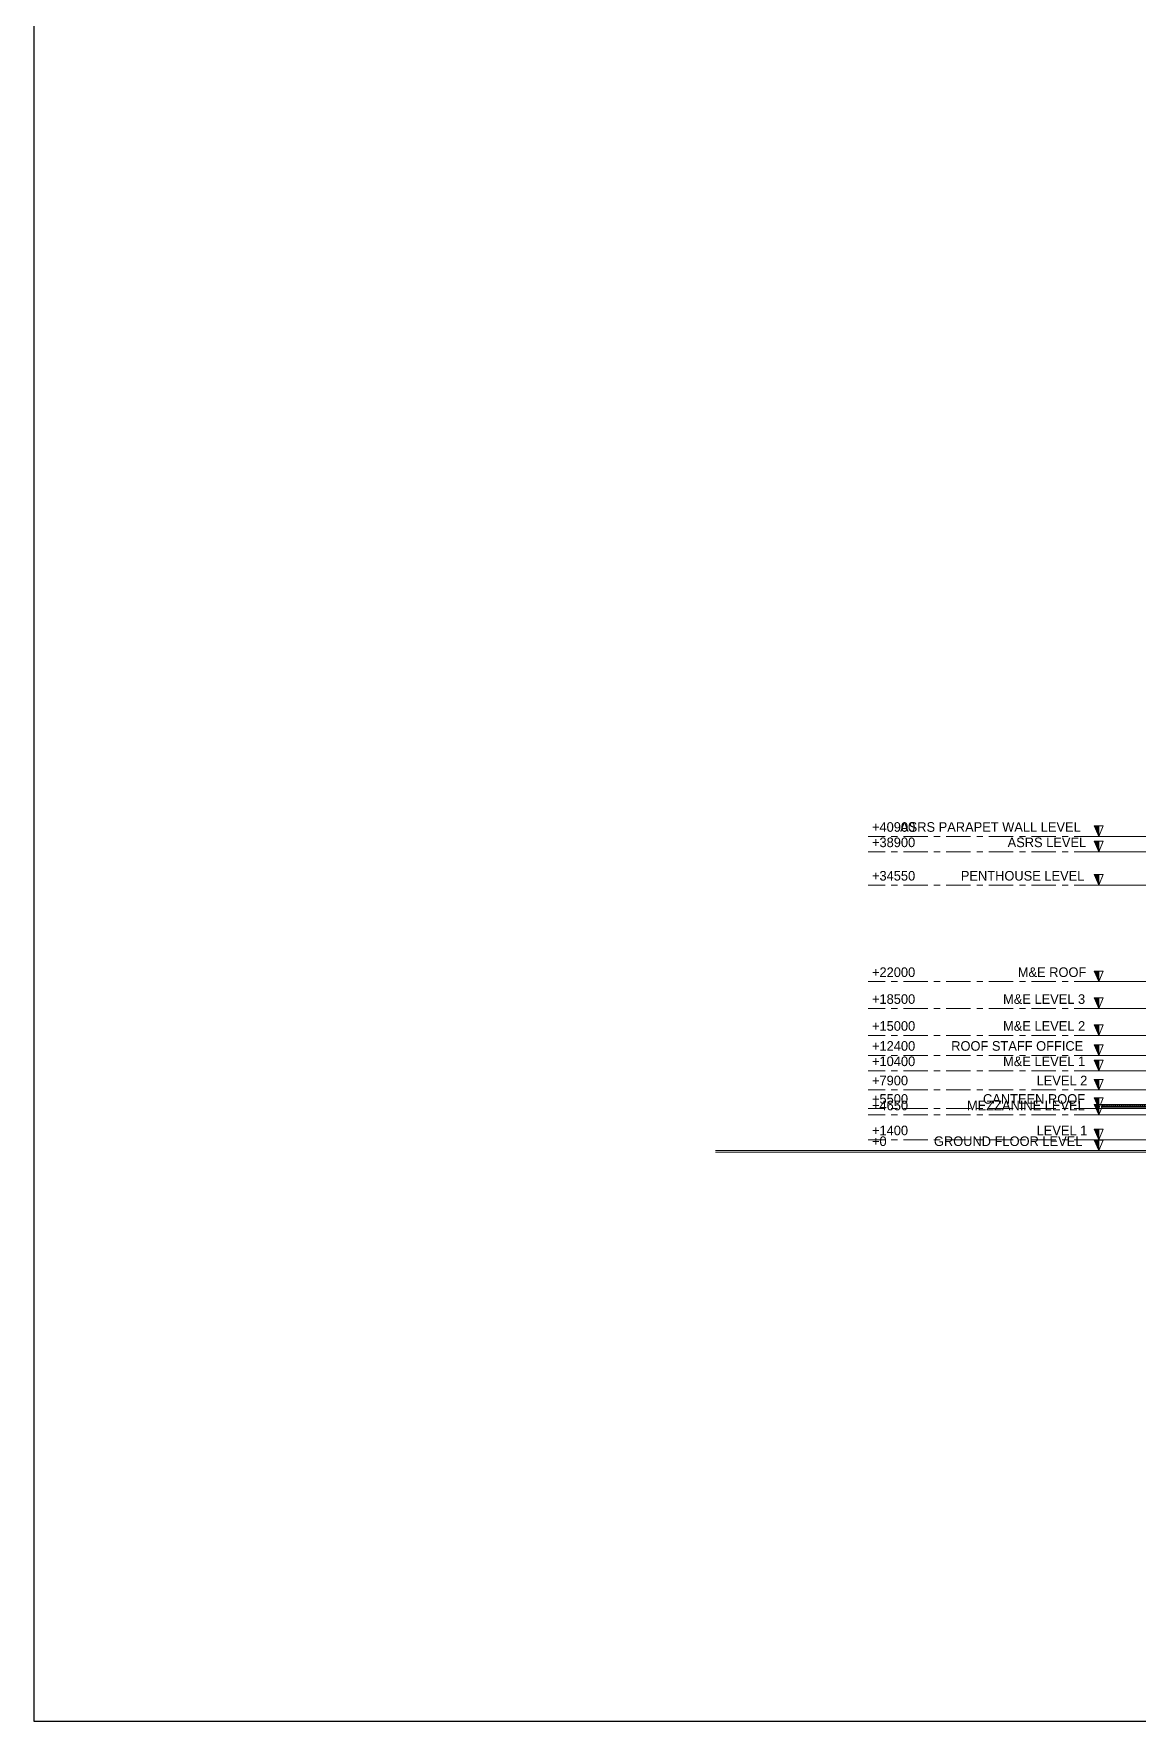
# Model space of a CAD drawing. Extents: x 692141 to 693595, y 1492301 to 1494225.
# Drawn here: x 692141 to 692284.7, y 1492300.5 to 1492520.2 of the extents above; entities that cross this region are included whole.
import ezdxf

# ---------------------------------------------------------------- set-up
doc = ezdxf.new("R2010")
doc.units = 0
doc.header["$MEASUREMENT"] = 0
doc.linetypes.add('Centre', pattern=[7937.5, 1587.5, -1190.625, 3968.75, -1190.625])
doc.linetypes.add('Grid Line', pattern=[5556.25, 3175, -793.75, 793.75, -793.75])
for name, color, linetype, lineweight in [('A-COLS', 52, 'Continuous', 5), ('A-FLOR', 192, 'Continuous', 5), ('A-FLOR-LEVL', 8, 'Grid Line', 5), ('A-ROOF', 132, 'Continuous', 5), ('A-ROOF-OTLN', 132, 'Continuous', 5), ('A-ROOF-PATT', 132, 'Continuous', 5)]:
    doc.layers.add(name, color=color, linetype=linetype, lineweight=lineweight)
doc.layers.add('AREA', color=8, linetype='Continuous')
doc.styles.add('Browallia New', font='Browallia New.ttf', dxfattribs={"height": 2000})

# ---------------------------------------------------------------- blocks, each defined once
blk = doc.blocks.new('M_Round Column - 300mm Diameter-11754-500_ELEVATION 4')
at = {"layer": 'A-COLS', "color": 7}
for p, q in [((29199, 5350), (29199, 525)), ((29349, 5350), (29199, 5350)), ((29199, 5350), (29499, 5350)), ((29499, 5350), (29349, 5350)), ((29499, 525), (29499, 5350)), ((29199, 525), (29448, 525)), ((29349, 525), (29199, 525)), ((29499, 525), (29349, 525)), ((29453, 525), (29499, 525))]:
    blk.add_line(p, q, dxfattribs=at)
blk = doc.blocks.new('M_Round Column - 300mm Diameter-V137-500_ELEVATION 4')
at = {"layer": 'A-COLS', "color": 7}
for p, q in [((31199, 5350), (31199, 525)), ((31349, 5350), (31199, 5350)), ((31199, 5350), (31499, 5350)), ((31499, 5350), (31349, 5350)), ((31499, 525), (31499, 5350)), ((31199, 525), (31499, 525)), ((31349, 525), (31199, 525)), ((31499, 525), (31349, 525))]:
    blk.add_line(p, q, dxfattribs=at)
blk = doc.blocks.new('M_Chamfered Column - 350 x 350mm-12974-500_ELEVATION 4')
at = {"layer": 'A-COLS', "color": 7}
for p, q in [((29174, 375), (29174, 175)), ((29225, 375), (29174, 375)), ((29225, 375), (29225, 175)), ((29225, 175), (29225, 375)), ((29473, 375), (29225, 375)), ((29473, 375), (29473, 175)), ((29473, 375), (29473, 175)), ((29524, 375), (29473, 375)), ((29524, 375), (29524, 175))]:
    blk.add_line(p, q, dxfattribs=at)
blk = doc.blocks.new('HAVI-DC_R19_AR_801_WALK WAY ROOF_rvt-2-500_ELEVATION 4')
at = {"layer": 'A-ROOF-PATT'}
h = blk.add_hatch(dxfattribs=at)
h.set_pattern_fill('FP_98', color=8, style=0, pattern_type=2)
h.set_pattern_definition([(90, (0, -800.2), (-250, 2e-14), [])])
h.paths.add_polyline_path([(31499, 5850), (29849, 5995), (22126, 5995), (22126, 5850), (30499, 5850)], flags=0)
h = blk.add_hatch(dxfattribs=at)
h.set_pattern_fill('FP_99', color=8, style=0, pattern_type=2)
h.set_pattern_definition([(90, (0, -1315.43), (-250, 2e-14), [])])
h.paths.add_polyline_path([(32050, 5850), (32050, 5975), (30624, 5975), (30349, 5951), (31499, 5850)], flags=0)
at = {"layer": 'A-ROOF', "color": 7}
for p, q in [((22126, 5995), (29849, 5995)), ((22126, 5850), (31849, 5850)), ((22126, 5850), (31499, 5850)), ((31849, 5826), (22126, 5826)), ((31499, 5850), (29849, 5995)), ((30349, 5951), (30624, 5975)), ((30349, 5951), (31499, 5850)), ((30624, 5975), (32050, 5975)), ((31499, 5850), (32050, 5850)), ((31849, 5850), (32050, 5850)), ((31849, 5826), (31849, 5850)), ((31849, 5826), (31849, 5850)), ((32050, 5826), (31849, 5826)), ((38350, 5850), (38350, 5975)), ((38350, 5800), (38350, 5925)), ((38350, 5826), (38350, 5850)), ((38350, 5800), (38350, 5850))]:
    blk.add_line(p, q, dxfattribs=at)
at = {"layer": 'A-ROOF-OTLN', "color": 7}
for p, q in [((31849, 5850), (22126, 5850)), ((31799, 5700), (22126, 5700)), ((31849, 5700), (22126, 5700)), ((31849, 5650), (22126, 5650)), ((31799, 5650), (22126, 5650)), ((22126, 5500), (29049, 5500)), ((31849, 5500), (22126, 5500)), ((29049, 5500), (32050, 5500)), ((31799, 5650), (31799, 5700)), ((31799, 5650), (31799, 5700)), ((32050, 5700), (31799, 5700)), ((32050, 5650), (31799, 5650)), ((31849, 5700), (31849, 5850)), ((31849, 5700), (31849, 5850)), ((32050, 5850), (31849, 5850)), ((32050, 5700), (31849, 5700)), ((31849, 5500), (31849, 5650)), ((31849, 5500), (31849, 5650)), ((32050, 5650), (31849, 5650)), ((32050, 5500), (31849, 5500)), ((38350, 5850), (38350, 5700)), ((38350, 5700), (38350, 5650)), ((38350, 5650), (38350, 5500))]:
    blk.add_line(p, q, dxfattribs=at)
at = {"lineweight": 5}
for name, p in [('M_Round Column - 300mm Diameter-11754-500_ELEVATION 4', (0, 0)), ('M_Round Column - 300mm Diameter-V137-500_ELEVATION 4', (0, 0)), ('M_Chamfered Column - 350 x 350mm-12974-500_ELEVATION 4', (0, 0)), ('M_Chamfered Column - 350 x 350mm-12974-500_ELEVATION 4', (2000, 0))]:
    blk.add_blockref(name, p, dxfattribs=at)
blk = doc.blocks.new('Level - INFRA-AR_Level Head-309055-500_ELEVATION 4')
at = {"layer": 'A-FLOR-LEVL'}
blk.add_hatch(color=256, dxfattribs=at).paths.add_polyline_path([(20542, 1375), (19942, 1375), (20542, 0)], flags=0)
at = {"layer": 'A-FLOR-LEVL', "lineweight": 9}
for p, q in [((19942, 1375), (20542, 0)), ((19942, 1375), (21142, 1375)), ((20542, 0), (19942, 1375)), ((19942, 1375), (20542, 1375)), ((21142, 1375), (20542, 0)), ((20542, 1375), (20542, 0)), ((20542, 0), (-9458, 0))]:
    blk.add_line(p, q, dxfattribs=at)

msp = doc.modelspace()

# ---------------------------------------------------------------- linework, layer by layer
at = {"layer": 'A-FLOR', "color": 90, "lineweight": 9}
for p, q in [((692717.362, 1492374.813), (692229.67, 1492374.813)), ((692229.67, 1492374.613), (692717.362, 1492374.613))]:
    msp.add_line(p, q, dxfattribs=at)
at = {"layer": 'A-FLOR-LEVL', "linetype": 'Centre'}
for p, q in [((692278.3, 1492415.713), (692547.786, 1492415.713)), ((692278.3, 1492413.713), (692547.786, 1492413.713)), ((692278.3, 1492409.363), (692560.613, 1492409.363)), ((692278.3, 1492396.813), (692547.786, 1492396.813)), ((692278.3, 1492393.313), (692547.786, 1492393.313)), ((692278.3, 1492389.813), (692547.786, 1492389.813)), ((692278.3, 1492387.213), (692547.786, 1492387.213)), ((692278.3, 1492385.213), (692547.786, 1492385.213)), ((692278.3, 1492382.713), (692547.786, 1492382.713)), ((692278.3, 1492380.313), (692547.786, 1492380.313)), ((692278.3, 1492379.463), (692547.786, 1492379.463)), ((692278.3, 1492376.213), (692544.786, 1492376.213)), ((692278.3, 1492374.813), (692724.991, 1492374.813))]:
    msp.add_line(p, q, dxfattribs=at)
at = {"layer": 'AREA'}
msp.add_lwpolyline([(692878.621, 1494169.978), (692140.984, 1494169.978), (692140.984, 1492300.54), (692878.621, 1492300.54)], close=True, dxfattribs=at)

# ---------------------------------------------------------------- block references
at = {"color": 130, "lineweight": 5, "xscale": 0.001, "yscale": 0.001, "zscale": 0.001}
msp.add_blockref('HAVI-DC_R19_AR_801_WALK WAY ROOF_rvt-2-500_ELEVATION 4', (692257.758, 1492374.813), dxfattribs=at)
at = {"layer": 'A-FLOR-LEVL', "lineweight": 9, "xscale": 0.001, "yscale": 0.001, "zscale": 0.001}
for p in [(692259.006, 1492415.713), (692259.006, 1492413.713), (692259.006, 1492409.363), (692259.006, 1492396.813), (692259.006, 1492393.313), (692259.006, 1492389.813), (692259.006, 1492387.213), (692259.006, 1492385.213), (692259.006, 1492382.713), (692259.006, 1492380.313), (692259.006, 1492379.463), (692259.006, 1492376.213), (692259.006, 1492374.813)]:
    msp.add_blockref('Level - INFRA-AR_Level Head-309055-500_ELEVATION 4', p, dxfattribs=at)

# ---------------------------------------------------------------- texts
at = {"layer": 'A-FLOR-LEVL', "char_height": 1.25, "attachment_point": 1, "style": 'Browallia New'}
for s, insert, width in [('+40900', (692250.049, 1492417.566), 7.05485), ('ASRS PARAPET WALL LEVEL', (692253.709, 1492417.566), 29.94303), ('+38900', (692250.049, 1492415.566), 7.05485), ('ASRS LEVEL', (692267.699, 1492415.566), 12.98734), ('+34550', (692250.049, 1492411.216), 7.05485), ('PENTHOUSE LEVEL', (692261.614, 1492411.216), 20.36286), ('+22000', (692250.049, 1492398.666), 7.05485), ('M&E ROOF', (692269.024, 1492398.666), 11.38396), ('+18500', (692250.049, 1492395.166), 7.05485), ('M&E LEVEL 3', (692267.104, 1492395.166), 13.70886), ('+15000', (692250.049, 1492391.666), 7.05485), ('M&E LEVEL 2', (692267.104, 1492391.666), 13.70886), ('+12400', (692250.049, 1492389.066), 7.05485), ('ROOF STAFF OFFICE', (692260.359, 1492389.066), 21.88607), ('+10400', (692250.049, 1492387.066), 7.05485), ('M&E LEVEL 1', (692267.104, 1492387.066), 13.70886), ('+7900', (692250.049, 1492384.566), 5.8924), ('LEVEL 2', (692271.469, 1492384.566), 8.41772), ('+5500', (692250.049, 1492382.166), 5.8924), ('CANTEEN ROOF', (692264.494, 1492382.166), 16.87552), ('+4650', (692250.049, 1492381.316), 5.8924), ('MEZZANINE LEVEL', (692262.409, 1492381.316), 19.40084), ('+1400', (692250.049, 1492378.066), 5.8924), ('LEVEL 1', (692271.469, 1492378.066), 8.41772), ('+0', (692250.049, 1492376.666), 2.40506), ('GROUND FLOOR LEVEL', (692258.109, 1492376.666), 24.61181)]:
    msp.add_mtext(s, dxfattribs=dict(at, insert=insert, width=width))

doc.saveas('drawing.dxf')
